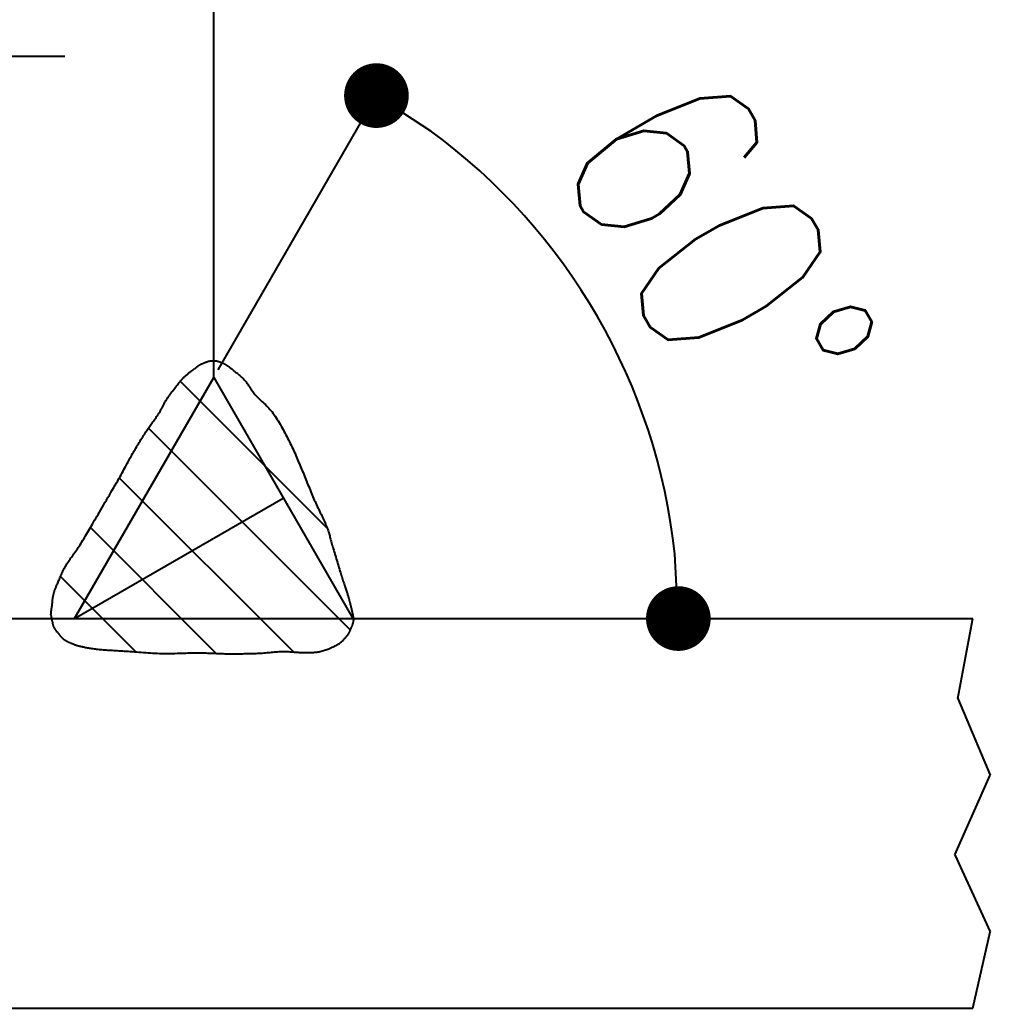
# Model space of a CAD drawing. Header units: millimetres. Extents: x -11384 to 29624, y 0 to 17788.
# Drawn here: x -4962.3 to -4842.3, y 5715.7 to 5837.9 of the extents above; entities that cross this region are included whole.
import ezdxf

# ---------------------------------------------------------------- set-up
doc = ezdxf.new("R2010")
doc.units = ezdxf.units.MM
doc.header["$LTSCALE"] = 5
doc.layers.get('0').update_dxf_attribs({"color": 255})
doc.layers.add('寸法', color=4, linetype='Continuous')
doc.layers.add('金物', color=142, linetype='Continuous')
doc.styles.add('04setumei', font='simplex.shx', dxfattribs={"width": 0.7, "height": 2.5, "bigfont": 'extfont2.shx'})

# ---------------------------------------------------------------- blocks, each defined once
blk = doc.blocks.new('_Dot')
at = {"color": 0, "linetype": 'ByBlock', "lineweight": -2}
blk.add_line((-0.5, 0), (-1, 0), dxfattribs=at)
at = {"color": 0, "linetype": 'ByBlock', "const_width": 0.5}
blk.add_lwpolyline([(-0.25, 0, 1), (0.25, 0, 1)], format="xyb", close=True, dxfattribs=at)

msp = doc.modelspace()

# ---------------------------------------------------------------- linework, layer by layer
at = {"layer": '寸法'}
for p, q in [((-4964.758, 5833.45), (-4956.758, 5833.45)), ((-4937.782, 5794.682), (-4918.215, 5828.573)), ((-4940.788, 5794.742), (-4940.741, 5794.776)), ((-4940.741, 5794.776), (-4940.695, 5794.809)), ((-4940.695, 5794.809), (-4940.649, 5794.842)), ((-4940.649, 5794.842), (-4940.604, 5794.875)), ((-4940.604, 5794.875), (-4940.561, 5794.907)), ((-4940.561, 5794.907), (-4940.521, 5794.938)), ((-4940.521, 5794.938), (-4940.483, 5794.968)), ((-4940.483, 5794.968), (-4940.446, 5794.998)), ((-4940.446, 5794.998), (-4940.41, 5795.027)), ((-4940.41, 5795.027), (-4940.375, 5795.055)), ((-4940.375, 5795.055), (-4940.342, 5795.082)), ((-4940.342, 5795.082), (-4940.308, 5795.109)), ((-4940.308, 5795.109), (-4940.275, 5795.136)), ((-4940.275, 5795.136), (-4940.241, 5795.162)), ((-4940.241, 5795.162), (-4940.206, 5795.188)), ((-4940.206, 5795.188), (-4940.17, 5795.213)), ((-4940.17, 5795.213), (-4940.132, 5795.239)), ((-4940.132, 5795.239), (-4940.093, 5795.264)), ((-4940.093, 5795.264), (-4940.051, 5795.289)), ((-4940.051, 5795.289), (-4940.008, 5795.314)), ((-4940.008, 5795.314), (-4939.961, 5795.339)), ((-4939.961, 5795.339), (-4939.911, 5795.365)), ((-4939.911, 5795.365), (-4939.857, 5795.391)), ((-4939.857, 5795.391), (-4939.801, 5795.417)), ((-4939.801, 5795.417), (-4939.742, 5795.444)), ((-4939.742, 5795.444), (-4939.681, 5795.47)), ((-4939.681, 5795.47), (-4939.619, 5795.497)), ((-4939.619, 5795.497), (-4939.555, 5795.523)), ((-4939.555, 5795.523), (-4939.491, 5795.549)), ((-4939.491, 5795.549), (-4939.427, 5795.574)), ((-4939.427, 5795.574), (-4939.363, 5795.598)), ((-4939.363, 5795.598), (-4939.3, 5795.621)), ((-4939.3, 5795.621), (-4939.238, 5795.644)), ((-4939.238, 5795.644), (-4939.177, 5795.665)), ((-4939.177, 5795.665), (-4939.118, 5795.684)), ((-4939.118, 5795.684), (-4939.063, 5795.702)), ((-4939.063, 5795.702), (-4939.01, 5795.718)), ((-4939.01, 5795.718), (-4938.96, 5795.732)), ((-4938.96, 5795.732), (-4938.914, 5795.744)), ((-4938.914, 5795.744), (-4938.869, 5795.755)), ((-4938.869, 5795.755), (-4938.826, 5795.763)), ((-4938.826, 5795.763), (-4938.785, 5795.77)), ((-4938.785, 5795.77), (-4938.746, 5795.776)), ((-4938.746, 5795.776), (-4938.707, 5795.781)), ((-4938.707, 5795.781), (-4938.671, 5795.784)), ((-4938.671, 5795.784), (-4938.635, 5795.786)), ((-4938.635, 5795.786), (-4938.6, 5795.787)), ((-4938.6, 5795.787), (-4938.566, 5795.788)), ((-4938.566, 5795.788), (-4938.533, 5795.788)), ((-4938.533, 5795.788), (-4938.5, 5795.788)), ((-4938.5, 5795.788), (-4938.468, 5795.788)), ((-4938.468, 5795.788), (-4938.436, 5795.787)), ((-4938.436, 5795.787), (-4938.404, 5795.787)), ((-4938.404, 5795.787), (-4938.372, 5795.787)), ((-4938.372, 5795.787), (-4938.34, 5795.787)), ((-4938.34, 5795.787), (-4938.309, 5795.787)), ((-4938.309, 5795.787), (-4938.278, 5795.787)), ((-4938.278, 5795.787), (-4938.248, 5795.787)), ((-4938.248, 5795.787), (-4938.219, 5795.786)), ((-4938.219, 5795.786), (-4938.191, 5795.785)), ((-4938.191, 5795.785), (-4938.163, 5795.784)), ((-4938.163, 5795.784), (-4938.136, 5795.782)), ((-4938.136, 5795.782), (-4938.109, 5795.78)), ((-4938.109, 5795.78), (-4938.083, 5795.778)), ((-4938.083, 5795.778), (-4938.056, 5795.775)), ((-4938.056, 5795.775), (-4938.029, 5795.772)), ((-4938.029, 5795.772), (-4938.003, 5795.768)), ((-4938.003, 5795.768), (-4937.976, 5795.764)), ((-4937.976, 5795.764), (-4937.949, 5795.76)), ((-4937.949, 5795.76), (-4937.921, 5795.754)), ((-4937.921, 5795.754), (-4937.893, 5795.748)), ((-4937.893, 5795.748), (-4937.864, 5795.742)), ((-4937.864, 5795.742), (-4937.834, 5795.735)), ((-4937.834, 5795.735), (-4937.805, 5795.727)), ((-4937.805, 5795.727), (-4937.775, 5795.719)), ((-4937.775, 5795.719), (-4937.745, 5795.71)), ((-4937.745, 5795.71), (-4937.715, 5795.701)), ((-4937.715, 5795.701), (-4937.685, 5795.691)), ((-4937.685, 5795.691), (-4937.654, 5795.681)), ((-4937.654, 5795.681), (-4937.624, 5795.67)), ((-4937.624, 5795.67), (-4937.593, 5795.659)), ((-4937.593, 5795.659), (-4937.562, 5795.648)), ((-4937.562, 5795.648), (-4937.531, 5795.636)), ((-4937.531, 5795.636), (-4937.501, 5795.623)), ((-4937.501, 5795.623), (-4937.469, 5795.611)), ((-4937.469, 5795.611), (-4937.438, 5795.598)), ((-4937.438, 5795.598), (-4937.407, 5795.585)), ((-4937.407, 5795.585), (-4937.376, 5795.572)), ((-4937.376, 5795.572), (-4937.344, 5795.558)), ((-4937.344, 5795.558), (-4937.313, 5795.545)), ((-4937.313, 5795.545), (-4937.282, 5795.532)), ((-4937.282, 5795.532), (-4937.252, 5795.52)), ((-4937.252, 5795.52), (-4937.221, 5795.507)), ((-4937.221, 5795.507), (-4937.192, 5795.494)), ((-4937.192, 5795.494), (-4937.162, 5795.482)), ((-4937.162, 5795.482), (-4937.132, 5795.468)), ((-4937.132, 5795.468), (-4937.102, 5795.455)), ((-4937.102, 5795.455), (-4937.071, 5795.44)), ((-4937.071, 5795.44), (-4937.04, 5795.425)), ((-4937.04, 5795.425), (-4937.008, 5795.409)), ((-4937.008, 5795.409), (-4936.975, 5795.392)), ((-4936.975, 5795.392), (-4936.941, 5795.373)), ((-4936.941, 5795.373), (-4936.906, 5795.353)), ((-4936.906, 5795.353), (-4936.87, 5795.332)), ((-4936.87, 5795.332), (-4936.832, 5795.308)), ((-4936.832, 5795.308), (-4936.793, 5795.283)), ((-4936.793, 5795.283), (-4936.754, 5795.257)), ((-4936.754, 5795.257), (-4936.714, 5795.231)), ((-4936.714, 5795.231), (-4936.675, 5795.204)), ((-4936.675, 5795.204), (-4936.635, 5795.177)), ((-4936.635, 5795.177), (-4936.596, 5795.149)), ((-4936.596, 5795.149), (-4936.555, 5795.12)), ((-4936.555, 5795.12), (-4936.514, 5795.09)), ((-4936.514, 5795.09), (-4936.471, 5795.058)), ((-4936.471, 5795.058), (-4936.427, 5795.025)), ((-4936.427, 5795.025), (-4936.381, 5794.99)), ((-4936.381, 5794.99), (-4936.332, 5794.952)), ((-4936.332, 5794.952), (-4936.282, 5794.912)), ((-4936.282, 5794.912), (-4936.229, 5794.87)), ((-4936.229, 5794.87), (-4936.174, 5794.825)), ((-4936.174, 5794.825), (-4936.115, 5794.777)), ((-4936.115, 5794.777), (-4936.053, 5794.725)), ((-4955.549, 5763.908), (-4938.34, 5793.715)), ((-4942.241, 5793.52), (-4942.175, 5793.591)), ((-4942.175, 5793.591), (-4942.112, 5793.657)), ((-4942.112, 5793.657), (-4942.051, 5793.718)), ((-4942.051, 5793.718), (-4941.992, 5793.774)), ((-4941.992, 5793.774), (-4941.936, 5793.827)), ((-4941.936, 5793.827), (-4941.881, 5793.876)), ((-4941.881, 5793.876), (-4941.828, 5793.923)), ((-4941.828, 5793.923), (-4941.776, 5793.968)), ((-4941.776, 5793.968), (-4941.724, 5794.011)), ((-4941.724, 5794.011), (-4941.672, 5794.054)), ((-4941.672, 5794.054), (-4941.621, 5794.097)), ((-4941.621, 5794.097), (-4941.569, 5794.141)), ((-4941.569, 5794.141), (-4941.516, 5794.185)), ((-4941.516, 5794.185), (-4941.462, 5794.232)), ((-4941.462, 5794.232), (-4941.408, 5794.278)), ((-4941.408, 5794.278), (-4941.353, 5794.323)), ((-4941.353, 5794.323), (-4941.299, 5794.366)), ((-4941.299, 5794.366), (-4941.246, 5794.409)), ((-4941.246, 5794.409), (-4941.193, 5794.45)), ((-4941.193, 5794.45), (-4941.14, 5794.489)), ((-4941.14, 5794.489), (-4941.088, 5794.528)), ((-4941.088, 5794.528), (-4941.036, 5794.566)), ((-4941.036, 5794.566), (-4940.985, 5794.603)), ((-4940.985, 5794.603), (-4940.935, 5794.638)), ((-4940.935, 5794.638), (-4940.885, 5794.674)), ((-4940.885, 5794.674), (-4940.836, 5794.708)), ((-4940.836, 5794.708), (-4940.788, 5794.742)), ((-4938.34, 5793.715), (-4921.131, 5763.908)), ((-4936.053, 5794.725), (-4935.987, 5794.67)), ((-4935.987, 5794.67), (-4935.916, 5794.612)), ((-4935.916, 5794.612), (-4935.841, 5794.551)), ((-4935.841, 5794.551), (-4935.761, 5794.486)), ((-4935.761, 5794.486), (-4935.678, 5794.418)), ((-4935.678, 5794.418), (-4935.591, 5794.348)), ((-4935.591, 5794.348), (-4935.5, 5794.275)), ((-4935.5, 5794.275), (-4935.409, 5794.2)), ((-4935.409, 5794.2), (-4935.315, 5794.123)), ((-4935.315, 5794.123), (-4935.221, 5794.043)), ((-4935.221, 5794.043), (-4935.125, 5793.962)), ((-4935.125, 5793.962), (-4935.03, 5793.879)), ((-4935.03, 5793.879), (-4934.936, 5793.795)), ((-4934.936, 5793.795), (-4934.843, 5793.709)), ((-4934.843, 5793.709), (-4934.751, 5793.622)), ((-4934.751, 5793.622), (-4934.662, 5793.534)), ((-4934.662, 5793.534), (-4934.576, 5793.445)), ((-4943.273, 5792.235), (-4943.161, 5792.383)), ((-4943.161, 5792.383), (-4943.05, 5792.528)), ((-4943.05, 5792.528), (-4942.941, 5792.669)), ((-4942.941, 5792.669), (-4942.835, 5792.804)), ((-4942.835, 5792.804), (-4942.734, 5792.933)), ((-4942.734, 5792.933), (-4942.637, 5793.054)), ((-4942.637, 5793.054), (-4942.546, 5793.165)), ((-4942.546, 5793.165), (-4942.462, 5793.266)), ((-4942.483, 5793.242), (-4924.286, 5775.045)), ((-4942.462, 5793.266), (-4942.385, 5793.358)), ((-4942.385, 5793.358), (-4942.311, 5793.443)), ((-4942.311, 5793.443), (-4942.241, 5793.52)), ((-4934.576, 5793.445), (-4934.493, 5793.356)), ((-4934.493, 5793.356), (-4934.415, 5793.266)), ((-4934.415, 5793.266), (-4934.341, 5793.175)), ((-4934.341, 5793.175), (-4934.27, 5793.083)), ((-4934.27, 5793.083), (-4934.203, 5792.99)), ((-4934.203, 5792.99), (-4934.137, 5792.896)), ((-4934.137, 5792.896), (-4934.073, 5792.8)), ((-4934.073, 5792.8), (-4934.009, 5792.703)), ((-4934.009, 5792.703), (-4933.945, 5792.605)), ((-4933.945, 5792.605), (-4933.88, 5792.504)), ((-4933.88, 5792.504), (-4933.814, 5792.402)), ((-4933.814, 5792.402), (-4933.746, 5792.297)), ((-4944.178, 5790.979), (-4944.098, 5791.097)), ((-4944.098, 5791.097), (-4944.011, 5791.224)), ((-4944.011, 5791.224), (-4943.918, 5791.357)), ((-4943.918, 5791.357), (-4943.818, 5791.496)), ((-4943.818, 5791.496), (-4943.715, 5791.64)), ((-4943.715, 5791.64), (-4943.607, 5791.787)), ((-4943.607, 5791.787), (-4943.497, 5791.936)), ((-4943.497, 5791.936), (-4943.385, 5792.086)), ((-4943.385, 5792.086), (-4943.273, 5792.235)), ((-4933.746, 5792.297), (-4933.673, 5792.191)), ((-4933.673, 5792.191), (-4933.598, 5792.082)), ((-4933.598, 5792.082), (-4933.517, 5791.971)), ((-4933.517, 5791.971), (-4933.43, 5791.858)), ((-4933.43, 5791.858), (-4933.338, 5791.742)), ((-4933.338, 5791.742), (-4933.239, 5791.624)), ((-4933.239, 5791.624), (-4933.132, 5791.504)), ((-4933.132, 5791.504), (-4933.018, 5791.383)), ((-4933.018, 5791.383), (-4932.899, 5791.262)), ((-4932.899, 5791.262), (-4932.773, 5791.139)), ((-4932.773, 5791.139), (-4932.644, 5791.015)), ((-4944.816, 5789.789), (-4944.77, 5789.877)), ((-4944.77, 5789.877), (-4944.728, 5789.963)), ((-4944.728, 5789.963), (-4944.688, 5790.048)), ((-4944.688, 5790.048), (-4944.647, 5790.131)), ((-4944.647, 5790.131), (-4944.607, 5790.216)), ((-4944.607, 5790.216), (-4944.566, 5790.301)), ((-4944.566, 5790.301), (-4944.523, 5790.388)), ((-4944.523, 5790.388), (-4944.477, 5790.477)), ((-4944.477, 5790.477), (-4944.428, 5790.569)), ((-4944.428, 5790.569), (-4944.374, 5790.664)), ((-4944.374, 5790.664), (-4944.315, 5790.764)), ((-4944.315, 5790.764), (-4944.25, 5790.869)), ((-4944.25, 5790.869), (-4944.178, 5790.979)), ((-4932.644, 5791.015), (-4932.51, 5790.889)), ((-4932.51, 5790.889), (-4932.373, 5790.76)), ((-4932.373, 5790.76), (-4932.233, 5790.63)), ((-4932.233, 5790.63), (-4932.092, 5790.496)), ((-4932.092, 5790.496), (-4931.95, 5790.359)), ((-4931.95, 5790.359), (-4931.807, 5790.218)), ((-4931.807, 5790.218), (-4931.666, 5790.074)), ((-4931.666, 5790.074), (-4931.525, 5789.925)), ((-4931.525, 5789.925), (-4931.387, 5789.772)), ((-4945.633, 5788.55), (-4945.552, 5788.661)), ((-4945.552, 5788.661), (-4945.472, 5788.771)), ((-4945.472, 5788.771), (-4945.394, 5788.879)), ((-4945.394, 5788.879), (-4945.319, 5788.986)), ((-4945.319, 5788.986), (-4945.245, 5789.092)), ((-4945.245, 5789.092), (-4945.172, 5789.198)), ((-4945.172, 5789.198), (-4945.103, 5789.302)), ((-4945.103, 5789.302), (-4945.036, 5789.407)), ((-4945.036, 5789.407), (-4944.973, 5789.509)), ((-4944.973, 5789.509), (-4944.916, 5789.606)), ((-4944.916, 5789.606), (-4944.863, 5789.699)), ((-4944.863, 5789.699), (-4944.816, 5789.789)), ((-4931.387, 5789.772), (-4931.251, 5789.613)), ((-4931.251, 5789.613), (-4931.119, 5789.45)), ((-4931.119, 5789.45), (-4930.991, 5789.281)), ((-4930.991, 5789.281), (-4930.866, 5789.105)), ((-4930.866, 5789.105), (-4930.741, 5788.923)), ((-4930.741, 5788.923), (-4930.616, 5788.734)), ((-4930.616, 5788.734), (-4930.492, 5788.539)), ((-4946.518, 5787.287), (-4946.424, 5787.429)), ((-4946.424, 5787.429), (-4946.332, 5787.567)), ((-4946.417, 5787.441), (-4921.437, 5762.461)), ((-4946.332, 5787.567), (-4946.241, 5787.702)), ((-4946.241, 5787.702), (-4946.151, 5787.832)), ((-4946.151, 5787.832), (-4946.061, 5787.959)), ((-4946.061, 5787.959), (-4945.973, 5788.082)), ((-4945.973, 5788.082), (-4945.886, 5788.203)), ((-4945.886, 5788.203), (-4945.8, 5788.321)), ((-4945.8, 5788.321), (-4945.716, 5788.437)), ((-4945.716, 5788.437), (-4945.633, 5788.55)), ((-4930.492, 5788.539), (-4930.368, 5788.339)), ((-4930.368, 5788.339), (-4930.246, 5788.135)), ((-4930.246, 5788.135), (-4930.124, 5787.927)), ((-4930.124, 5787.927), (-4930.003, 5787.716)), ((-4930.003, 5787.716), (-4929.882, 5787.503)), ((-4929.882, 5787.503), (-4929.764, 5787.287)), ((-4947.329, 5786.029), (-4947.224, 5786.196)), ((-4947.224, 5786.196), (-4947.119, 5786.361)), ((-4947.119, 5786.361), (-4947.015, 5786.523)), ((-4947.015, 5786.523), (-4946.912, 5786.682)), ((-4946.912, 5786.682), (-4946.811, 5786.838)), ((-4946.811, 5786.838), (-4946.711, 5786.992)), ((-4946.711, 5786.992), (-4946.613, 5787.141)), ((-4946.613, 5787.141), (-4946.518, 5787.287)), ((-4929.764, 5787.287), (-4929.646, 5787.07)), ((-4929.646, 5787.07), (-4929.53, 5786.853)), ((-4929.53, 5786.853), (-4929.416, 5786.636)), ((-4929.416, 5786.636), (-4929.303, 5786.419)), ((-4929.303, 5786.419), (-4929.192, 5786.204)), ((-4929.192, 5786.204), (-4929.083, 5785.991)), ((-4948.07, 5784.822), (-4947.965, 5784.997)), ((-4947.965, 5784.997), (-4947.86, 5785.172)), ((-4947.86, 5785.172), (-4947.754, 5785.346)), ((-4947.754, 5785.346), (-4947.648, 5785.519)), ((-4947.648, 5785.519), (-4947.541, 5785.69)), ((-4947.541, 5785.69), (-4947.435, 5785.861)), ((-4947.435, 5785.861), (-4947.329, 5786.029)), ((-4929.083, 5785.991), (-4928.976, 5785.78)), ((-4928.976, 5785.78), (-4928.871, 5785.571)), ((-4928.871, 5785.571), (-4928.768, 5785.361)), ((-4928.768, 5785.361), (-4928.668, 5785.15)), ((-4928.668, 5785.15), (-4928.57, 5784.939)), ((-4948.746, 5783.624), (-4948.654, 5783.794)), ((-4948.654, 5783.794), (-4948.561, 5783.963)), ((-4948.561, 5783.963), (-4948.468, 5784.132)), ((-4948.468, 5784.132), (-4948.372, 5784.301)), ((-4948.372, 5784.301), (-4948.275, 5784.473)), ((-4948.275, 5784.473), (-4948.173, 5784.646)), ((-4948.173, 5784.646), (-4948.07, 5784.822)), ((-4928.57, 5784.939), (-4928.473, 5784.727)), ((-4928.473, 5784.727), (-4928.378, 5784.515)), ((-4928.378, 5784.515), (-4928.285, 5784.303)), ((-4928.285, 5784.303), (-4928.193, 5784.09)), ((-4928.193, 5784.09), (-4928.102, 5783.877)), ((-4928.102, 5783.877), (-4928.011, 5783.664)), ((-4949.434, 5782.343), (-4949.327, 5782.542)), ((-4949.327, 5782.542), (-4949.223, 5782.734)), ((-4949.223, 5782.734), (-4949.123, 5782.92)), ((-4949.123, 5782.92), (-4949.026, 5783.101)), ((-4949.026, 5783.101), (-4948.931, 5783.279)), ((-4948.931, 5783.279), (-4948.838, 5783.452)), ((-4948.838, 5783.452), (-4948.746, 5783.624)), ((-4928.011, 5783.664), (-4927.921, 5783.451)), ((-4927.921, 5783.451), (-4927.832, 5783.237)), ((-4927.832, 5783.237), (-4927.743, 5783.024)), ((-4927.743, 5783.024), (-4927.653, 5782.811)), ((-4927.653, 5782.811), (-4927.564, 5782.598)), ((-4927.564, 5782.598), (-4927.475, 5782.386)), ((-4950.063, 5781.219), (-4949.922, 5781.466)), ((-4949.922, 5781.466), (-4949.791, 5781.699)), ((-4949.791, 5781.699), (-4949.666, 5781.923)), ((-4949.666, 5781.923), (-4949.547, 5782.137)), ((-4949.547, 5782.137), (-4949.434, 5782.343)), ((-4927.475, 5782.386), (-4927.384, 5782.173)), ((-4927.384, 5782.173), (-4927.294, 5781.96)), ((-4927.294, 5781.96), (-4927.205, 5781.746)), ((-4927.205, 5781.746), (-4927.116, 5781.531)), ((-4927.116, 5781.531), (-4927.028, 5781.316)), ((-4927.028, 5781.316), (-4926.94, 5781.099)), ((-4950.883, 5779.798), (-4950.707, 5780.1)), ((-4950.707, 5780.1), (-4950.536, 5780.396)), ((-4950.536, 5780.396), (-4950.371, 5780.682)), ((-4950.371, 5780.682), (-4950.213, 5780.958)), ((-4950.213, 5780.958), (-4950.063, 5781.219)), ((-4950.015, 5781.305), (-4928.488, 5759.777)), ((-4926.94, 5781.099), (-4926.853, 5780.883)), ((-4926.853, 5780.883), (-4926.765, 5780.667)), ((-4926.765, 5780.667), (-4926.678, 5780.451)), ((-4926.678, 5780.451), (-4926.592, 5780.236)), ((-4926.592, 5780.236), (-4926.506, 5780.021)), ((-4951.608, 5778.552), (-4951.425, 5778.864)), ((-4951.425, 5778.864), (-4951.243, 5779.178)), ((-4951.243, 5779.178), (-4951.062, 5779.49)), ((-4951.062, 5779.49), (-4950.883, 5779.798)), ((-4926.506, 5780.021), (-4926.419, 5779.808)), ((-4926.419, 5779.808), (-4926.333, 5779.596)), ((-4926.333, 5779.596), (-4926.246, 5779.386)), ((-4926.246, 5779.386), (-4926.16, 5779.177)), ((-4926.16, 5779.177), (-4926.073, 5778.971)), ((-4926.073, 5778.971), (-4925.986, 5778.767)), ((-4955.549, 5763.908), (-4929.735, 5778.812)), ((-4952.143, 5777.635), (-4951.967, 5777.935)), ((-4951.967, 5777.935), (-4951.788, 5778.241)), ((-4951.788, 5778.241), (-4951.608, 5778.552)), ((-4925.986, 5778.767), (-4925.899, 5778.566)), ((-4925.899, 5778.566), (-4925.811, 5778.367)), ((-4925.811, 5778.367), (-4925.72, 5778.168)), ((-4925.72, 5778.168), (-4925.628, 5777.97)), ((-4925.628, 5777.97), (-4925.534, 5777.773)), ((-4925.534, 5777.773), (-4925.44, 5777.576)), ((-4952.928, 5776.292), (-4952.785, 5776.536)), ((-4952.785, 5776.536), (-4952.635, 5776.792)), ((-4952.635, 5776.792), (-4952.478, 5777.062)), ((-4952.478, 5777.062), (-4952.313, 5777.343)), ((-4952.313, 5777.343), (-4952.143, 5777.635)), ((-4925.44, 5777.576), (-4925.345, 5777.382)), ((-4925.345, 5777.382), (-4925.25, 5777.188)), ((-4925.25, 5777.188), (-4925.157, 5776.997)), ((-4925.157, 5776.997), (-4925.064, 5776.807)), ((-4925.064, 5776.807), (-4924.973, 5776.62)), ((-4924.973, 5776.62), (-4924.883, 5776.435)), ((-4924.883, 5776.435), (-4924.796, 5776.252)), ((-4953.583, 5775.162), (-4953.459, 5775.377)), ((-4953.459, 5775.377), (-4953.331, 5775.597)), ((-4953.331, 5775.597), (-4953.2, 5775.823)), ((-4953.2, 5775.823), (-4953.066, 5776.054)), ((-4953.066, 5776.054), (-4952.928, 5776.292)), ((-4924.796, 5776.252), (-4924.712, 5776.072)), ((-4924.712, 5776.072), (-4924.632, 5775.895)), ((-4924.632, 5775.895), (-4924.555, 5775.722)), ((-4924.555, 5775.722), (-4924.482, 5775.551)), ((-4924.482, 5775.551), (-4924.414, 5775.384)), ((-4924.414, 5775.384), (-4924.351, 5775.223)), ((-4924.351, 5775.223), (-4924.295, 5775.069)), ((-4954.286, 5773.962), (-4954.173, 5774.154)), ((-4954.173, 5774.154), (-4954.058, 5774.348)), ((-4954.058, 5774.348), (-4953.942, 5774.545)), ((-4953.942, 5774.545), (-4953.824, 5774.747)), ((-4953.824, 5774.747), (-4953.705, 5774.952)), ((-4953.705, 5774.952), (-4953.583, 5775.162)), ((-4953.592, 5775.147), (-4938.049, 5759.604)), ((-4924.295, 5775.069), (-4924.243, 5774.922)), ((-4924.243, 5774.922), (-4924.195, 5774.781)), ((-4924.195, 5774.781), (-4924.151, 5774.644)), ((-4924.151, 5774.644), (-4924.11, 5774.51)), ((-4924.11, 5774.51), (-4924.071, 5774.379)), ((-4924.071, 5774.379), (-4924.034, 5774.249)), ((-4924.034, 5774.249), (-4923.998, 5774.119)), ((-4923.998, 5774.119), (-4923.963, 5773.987)), ((-4923.963, 5773.987), (-4923.927, 5773.853)), ((-4955.083, 5772.684), (-4954.967, 5772.859)), ((-4954.967, 5772.859), (-4954.852, 5773.038)), ((-4954.852, 5773.038), (-4954.738, 5773.22)), ((-4954.738, 5773.22), (-4954.625, 5773.403)), ((-4954.625, 5773.403), (-4954.512, 5773.587)), ((-4954.512, 5773.587), (-4954.399, 5773.773)), ((-4954.399, 5773.773), (-4954.286, 5773.962)), ((-4923.927, 5773.853), (-4923.89, 5773.717)), ((-4923.89, 5773.717), (-4923.852, 5773.575)), ((-4923.852, 5773.575), (-4923.812, 5773.428)), ((-4923.812, 5773.428), (-4923.769, 5773.275)), ((-4923.769, 5773.275), (-4923.722, 5773.114)), ((-4923.722, 5773.114), (-4923.672, 5772.944)), ((-4923.672, 5772.944), (-4923.617, 5772.764)), ((-4923.617, 5772.764), (-4923.56, 5772.574)), ((-4955.993, 5771.403), (-4955.884, 5771.555)), ((-4955.884, 5771.555), (-4955.773, 5771.708)), ((-4955.773, 5771.708), (-4955.66, 5771.863)), ((-4955.66, 5771.863), (-4955.546, 5772.021)), ((-4955.546, 5772.021), (-4955.431, 5772.182)), ((-4955.431, 5772.182), (-4955.315, 5772.346)), ((-4955.315, 5772.346), (-4955.199, 5772.513)), ((-4955.199, 5772.513), (-4955.083, 5772.684)), ((-4923.56, 5772.574), (-4923.499, 5772.375)), ((-4923.499, 5772.375), (-4923.438, 5772.169)), ((-4923.438, 5772.169), (-4923.374, 5771.958)), ((-4923.374, 5771.958), (-4923.309, 5771.742)), ((-4923.309, 5771.742), (-4923.243, 5771.522)), ((-4956.759, 5770.227), (-4956.677, 5770.373)), ((-4956.677, 5770.373), (-4956.59, 5770.519)), ((-4956.59, 5770.519), (-4956.499, 5770.665)), ((-4956.499, 5770.665), (-4956.405, 5770.811)), ((-4956.405, 5770.811), (-4956.307, 5770.958)), ((-4956.307, 5770.958), (-4956.205, 5771.105)), ((-4956.205, 5771.105), (-4956.101, 5771.254)), ((-4956.101, 5771.254), (-4955.993, 5771.403)), ((-4923.243, 5771.522), (-4923.176, 5771.301)), ((-4923.176, 5771.301), (-4923.11, 5771.079)), ((-4923.11, 5771.079), (-4923.043, 5770.858)), ((-4923.043, 5770.858), (-4922.976, 5770.638)), ((-4922.976, 5770.638), (-4922.911, 5770.423)), ((-4922.911, 5770.423), (-4922.847, 5770.212)), ((-4957.313, 5769.063), (-4957.253, 5769.204)), ((-4957.292, 5769.112), (-4947.966, 5759.786)), ((-4957.253, 5769.204), (-4957.19, 5769.347)), ((-4957.19, 5769.347), (-4957.126, 5769.491)), ((-4957.126, 5769.491), (-4957.058, 5769.637)), ((-4957.058, 5769.637), (-4956.988, 5769.784)), ((-4956.988, 5769.784), (-4956.915, 5769.932)), ((-4956.915, 5769.932), (-4956.839, 5770.079)), ((-4956.839, 5770.079), (-4956.759, 5770.227)), ((-4922.847, 5770.212), (-4922.784, 5770.007)), ((-4922.784, 5770.007), (-4922.724, 5769.81)), ((-4922.724, 5769.81), (-4922.666, 5769.621)), ((-4922.666, 5769.621), (-4922.611, 5769.443)), ((-4922.611, 5769.443), (-4922.557, 5769.272)), ((-4922.557, 5769.272), (-4922.504, 5769.105)), ((-4922.504, 5769.105), (-4922.452, 5768.942)), ((-4957.836, 5767.783), (-4957.799, 5767.872)), ((-4957.799, 5767.872), (-4957.76, 5767.967)), ((-4957.76, 5767.967), (-4957.717, 5768.069)), ((-4957.717, 5768.069), (-4957.673, 5768.177)), ((-4957.673, 5768.177), (-4957.627, 5768.29)), ((-4957.627, 5768.29), (-4957.579, 5768.409)), ((-4957.579, 5768.409), (-4957.53, 5768.532)), ((-4957.53, 5768.532), (-4957.479, 5768.659)), ((-4957.479, 5768.659), (-4957.426, 5768.791)), ((-4957.426, 5768.791), (-4957.37, 5768.925)), ((-4957.37, 5768.925), (-4957.313, 5769.063)), ((-4922.452, 5768.942), (-4922.4, 5768.782)), ((-4922.4, 5768.782), (-4922.35, 5768.627)), ((-4922.35, 5768.627), (-4922.3, 5768.475)), ((-4922.3, 5768.475), (-4922.251, 5768.327)), ((-4922.251, 5768.327), (-4922.204, 5768.183)), ((-4922.204, 5768.183), (-4922.158, 5768.043)), ((-4922.158, 5768.043), (-4922.112, 5767.907)), ((-4922.112, 5767.907), (-4922.069, 5767.775)), ((-4958.208, 5766.592), (-4958.195, 5766.662)), ((-4958.195, 5766.662), (-4958.18, 5766.734)), ((-4958.18, 5766.734), (-4958.163, 5766.805)), ((-4958.163, 5766.805), (-4958.146, 5766.876)), ((-4958.146, 5766.876), (-4958.128, 5766.944)), ((-4958.128, 5766.944), (-4958.11, 5767.01)), ((-4958.11, 5767.01), (-4958.092, 5767.075)), ((-4958.092, 5767.075), (-4958.072, 5767.14)), ((-4958.072, 5767.14), (-4958.052, 5767.204)), ((-4958.052, 5767.204), (-4958.031, 5767.268)), ((-4958.031, 5767.268), (-4958.008, 5767.334)), ((-4958.008, 5767.334), (-4957.984, 5767.401)), ((-4957.984, 5767.401), (-4957.958, 5767.471)), ((-4957.958, 5767.471), (-4957.931, 5767.543)), ((-4957.931, 5767.543), (-4957.901, 5767.619)), ((-4957.901, 5767.619), (-4957.869, 5767.698)), ((-4957.869, 5767.698), (-4957.836, 5767.783)), ((-4922.069, 5767.775), (-4922.026, 5767.647)), ((-4922.026, 5767.647), (-4921.986, 5767.522)), ((-4921.986, 5767.522), (-4921.946, 5767.401)), ((-4921.946, 5767.401), (-4921.908, 5767.284)), ((-4921.908, 5767.284), (-4921.873, 5767.171)), ((-4921.873, 5767.171), (-4921.838, 5767.062)), ((-4921.838, 5767.062), (-4921.807, 5766.958)), ((-4921.807, 5766.958), (-4921.777, 5766.86)), ((-4921.777, 5766.86), (-4921.749, 5766.768)), ((-4921.749, 5766.768), (-4921.724, 5766.682)), ((-4921.724, 5766.682), (-4921.701, 5766.6)), ((-4958.342, 5765.392), (-4958.331, 5765.468)), ((-4958.331, 5765.468), (-4958.321, 5765.543)), ((-4958.321, 5765.543), (-4958.312, 5765.616)), ((-4958.312, 5765.616), (-4958.304, 5765.688)), ((-4958.304, 5765.688), (-4958.297, 5765.759)), ((-4958.297, 5765.759), (-4958.29, 5765.829)), ((-4958.29, 5765.829), (-4958.284, 5765.899)), ((-4958.284, 5765.899), (-4958.278, 5765.969)), ((-4958.278, 5765.969), (-4958.271, 5766.038)), ((-4958.271, 5766.038), (-4958.266, 5766.107)), ((-4958.266, 5766.107), (-4958.259, 5766.176)), ((-4958.259, 5766.176), (-4958.253, 5766.245)), ((-4958.253, 5766.245), (-4958.246, 5766.314)), ((-4958.246, 5766.314), (-4958.238, 5766.383)), ((-4958.238, 5766.383), (-4958.229, 5766.452)), ((-4958.229, 5766.452), (-4958.219, 5766.522)), ((-4958.219, 5766.522), (-4958.208, 5766.592)), ((-4921.701, 5766.6), (-4921.679, 5766.523)), ((-4921.679, 5766.523), (-4921.658, 5766.449)), ((-4921.658, 5766.449), (-4921.639, 5766.379)), ((-4921.639, 5766.379), (-4921.62, 5766.31)), ((-4921.62, 5766.31), (-4921.602, 5766.244)), ((-4921.602, 5766.244), (-4921.585, 5766.179)), ((-4921.585, 5766.179), (-4921.568, 5766.115)), ((-4921.568, 5766.115), (-4921.552, 5766.051)), ((-4921.552, 5766.051), (-4921.535, 5765.987)), ((-4921.535, 5765.987), (-4921.518, 5765.922)), ((-4921.518, 5765.922), (-4921.501, 5765.856)), ((-4921.501, 5765.856), (-4921.483, 5765.787)), ((-4921.483, 5765.787), (-4921.464, 5765.718)), ((-4921.464, 5765.718), (-4921.447, 5765.648)), ((-4921.447, 5765.648), (-4921.429, 5765.579)), ((-4921.429, 5765.579), (-4921.412, 5765.51)), ((-4921.412, 5765.51), (-4921.394, 5765.442)), ((-4921.394, 5765.442), (-4921.377, 5765.374)), ((-4958.461, 5764.352), (-4958.46, 5764.415)), ((-4958.461, 5764.352), (-4958.46, 5764.292)), ((-4958.46, 5764.415), (-4958.457, 5764.481)), ((-4958.46, 5764.292), (-4958.457, 5764.235)), ((-4958.457, 5764.481), (-4958.452, 5764.549)), ((-4958.457, 5764.235), (-4958.453, 5764.18)), ((-4958.452, 5764.549), (-4958.446, 5764.62)), ((-4958.446, 5764.62), (-4958.439, 5764.693)), ((-4958.439, 5764.693), (-4958.43, 5764.768)), ((-4958.43, 5764.768), (-4958.421, 5764.844)), ((-4958.421, 5764.844), (-4958.411, 5764.922)), ((-4958.411, 5764.922), (-4958.4, 5765)), ((-4958.4, 5765), (-4958.388, 5765.078)), ((-4958.388, 5765.078), (-4958.377, 5765.157)), ((-4958.377, 5765.157), (-4958.365, 5765.236)), ((-4958.365, 5765.236), (-4958.353, 5765.314)), ((-4958.353, 5765.314), (-4958.342, 5765.392)), ((-4921.377, 5765.374), (-4921.361, 5765.307)), ((-4921.361, 5765.307), (-4921.345, 5765.24)), ((-4921.345, 5765.24), (-4921.329, 5765.175)), ((-4921.329, 5765.175), (-4921.313, 5765.11)), ((-4921.313, 5765.11), (-4921.298, 5765.046)), ((-4921.298, 5765.046), (-4921.283, 5764.984)), ((-4921.283, 5764.984), (-4921.269, 5764.923)), ((-4921.269, 5764.923), (-4921.255, 5764.862)), ((-4921.255, 5764.862), (-4921.241, 5764.804)), ((-4921.241, 5764.804), (-4921.229, 5764.746)), ((-4921.229, 5764.746), (-4921.216, 5764.691)), ((-4921.216, 5764.691), (-4921.204, 5764.636)), ((-4921.204, 5764.636), (-4921.192, 5764.583)), ((-4921.192, 5764.583), (-4921.181, 5764.532)), ((-4921.181, 5764.532), (-4921.17, 5764.481)), ((-4921.17, 5764.481), (-4921.159, 5764.431)), ((-4921.159, 5764.431), (-4921.149, 5764.383)), ((-4921.149, 5764.383), (-4921.139, 5764.335)), ((-4921.139, 5764.335), (-4921.13, 5764.289)), ((-4921.13, 5764.289), (-4921.121, 5764.244)), ((-4921.121, 5764.244), (-4921.113, 5764.2)), ((-4921.113, 5764.2), (-4921.105, 5764.157)), ((-4958.453, 5764.18), (-4958.448, 5764.128)), ((-4958.448, 5764.128), (-4958.441, 5764.077)), ((-4958.441, 5764.077), (-4958.433, 5764.028)), ((-4958.433, 5764.028), (-4958.424, 5763.98)), ((-4958.424, 5763.98), (-4958.415, 5763.933)), ((-4958.415, 5763.933), (-4958.405, 5763.888)), ((-4958.405, 5763.888), (-4958.394, 5763.843)), ((-4958.394, 5763.843), (-4958.382, 5763.799)), ((-4958.382, 5763.799), (-4958.37, 5763.756)), ((-4958.37, 5763.756), (-4958.359, 5763.712)), ((-4958.359, 5763.712), (-4958.347, 5763.668)), ((-4958.347, 5763.668), (-4958.335, 5763.624)), ((-4958.335, 5763.624), (-4958.323, 5763.58)), ((-4958.323, 5763.58), (-4958.312, 5763.534)), ((-4958.312, 5763.534), (-4958.302, 5763.489)), ((-4958.302, 5763.489), (-4958.292, 5763.444)), ((-4958.292, 5763.444), (-4958.283, 5763.401)), ((-4958.283, 5763.401), (-4958.274, 5763.358)), ((-4958.274, 5763.358), (-4958.266, 5763.315)), ((-4958.266, 5763.315), (-4958.257, 5763.272)), ((-4958.257, 5763.272), (-4958.248, 5763.23)), ((-4958.248, 5763.23), (-4958.238, 5763.188)), ((-4958.238, 5763.188), (-4958.228, 5763.146)), ((-4958.228, 5763.146), (-4958.216, 5763.104)), ((-4958.216, 5763.104), (-4958.204, 5763.061)), ((-4958.204, 5763.061), (-4958.19, 5763.018)), ((-4958.19, 5763.018), (-4958.174, 5762.975)), ((-4958.174, 5762.975), (-4958.156, 5762.93)), ((-4921.229, 5762.97), (-4921.211, 5763.011)), ((-4921.211, 5763.011), (-4921.195, 5763.051)), ((-4921.195, 5763.051), (-4921.179, 5763.091)), ((-4921.179, 5763.091), (-4921.165, 5763.129)), ((-4921.165, 5763.129), (-4921.151, 5763.167)), ((-4921.151, 5763.167), (-4921.137, 5763.204)), ((-4921.137, 5763.204), (-4921.125, 5763.24)), ((-4921.125, 5763.24), (-4921.113, 5763.276)), ((-4921.113, 5763.276), (-4921.103, 5763.311)), ((-4921.105, 5764.157), (-4921.097, 5764.115)), ((-4921.103, 5763.311), (-4921.093, 5763.345)), ((-4921.097, 5764.115), (-4921.09, 5764.074)), ((-4921.093, 5763.345), (-4921.084, 5763.379)), ((-4921.09, 5764.074), (-4921.084, 5764.034)), ((-4921.084, 5764.034), (-4921.078, 5763.995)), ((-4921.084, 5763.379), (-4921.075, 5763.413)), ((-4921.078, 5763.995), (-4921.073, 5763.957)), ((-4921.075, 5763.413), (-4921.068, 5763.446)), ((-4921.073, 5763.957), (-4921.068, 5763.92)), ((-4921.068, 5763.92), (-4921.064, 5763.885)), ((-4921.068, 5763.446), (-4921.062, 5763.478)), ((-4921.064, 5763.885), (-4921.06, 5763.852)), ((-4921.062, 5763.478), (-4921.056, 5763.508)), ((-4921.06, 5763.852), (-4921.056, 5763.821)), ((-4921.056, 5763.821), (-4921.053, 5763.792)), ((-4921.056, 5763.508), (-4921.052, 5763.537)), ((-4921.053, 5763.792), (-4921.05, 5763.765)), ((-4921.052, 5763.537), (-4921.049, 5763.564)), ((-4921.05, 5763.765), (-4921.047, 5763.738)), ((-4921.049, 5763.564), (-4921.046, 5763.589)), ((-4921.047, 5763.738), (-4921.046, 5763.713)), ((-4921.046, 5763.713), (-4921.045, 5763.688)), ((-4921.046, 5763.589), (-4921.045, 5763.615)), ((-4921.045, 5763.688), (-4921.044, 5763.663)), ((-4921.045, 5763.615), (-4921.044, 5763.639)), ((-4921.044, 5763.639), (-4921.044, 5763.663)), ((-4958.156, 5762.93), (-4958.137, 5762.885)), ((-4958.137, 5762.885), (-4958.114, 5762.839)), ((-4958.114, 5762.839), (-4958.089, 5762.791)), ((-4958.089, 5762.791), (-4958.061, 5762.742)), ((-4958.061, 5762.742), (-4958.03, 5762.691)), ((-4958.03, 5762.691), (-4957.997, 5762.639)), ((-4957.997, 5762.639), (-4957.961, 5762.585)), ((-4957.961, 5762.585), (-4957.923, 5762.531)), ((-4957.923, 5762.531), (-4957.883, 5762.475)), ((-4957.883, 5762.475), (-4957.842, 5762.42)), ((-4957.842, 5762.42), (-4957.799, 5762.364)), ((-4957.799, 5762.364), (-4957.756, 5762.308)), ((-4957.756, 5762.308), (-4957.713, 5762.252)), ((-4957.713, 5762.252), (-4957.669, 5762.198)), ((-4957.669, 5762.198), (-4957.625, 5762.144)), ((-4957.625, 5762.144), (-4957.582, 5762.092)), ((-4957.582, 5762.092), (-4957.54, 5762.04)), ((-4957.54, 5762.04), (-4957.498, 5761.991)), ((-4957.498, 5761.991), (-4957.458, 5761.944)), ((-4957.458, 5761.944), (-4957.42, 5761.899)), ((-4957.42, 5761.899), (-4957.384, 5761.856)), ((-4957.384, 5761.856), (-4957.349, 5761.815)), ((-4957.349, 5761.815), (-4957.315, 5761.774)), ((-4957.315, 5761.774), (-4957.281, 5761.735)), ((-4921.873, 5761.744), (-4921.821, 5761.809)), ((-4921.821, 5761.809), (-4921.771, 5761.871)), ((-4921.771, 5761.871), (-4921.723, 5761.932)), ((-4921.723, 5761.932), (-4921.68, 5761.992)), ((-4921.68, 5761.992), (-4921.641, 5762.051)), ((-4921.641, 5762.051), (-4921.605, 5762.11)), ((-4921.605, 5762.11), (-4921.572, 5762.168)), ((-4921.572, 5762.168), (-4921.542, 5762.225)), ((-4921.542, 5762.225), (-4921.515, 5762.281)), ((-4921.515, 5762.281), (-4921.489, 5762.337)), ((-4921.489, 5762.337), (-4921.465, 5762.391)), ((-4921.465, 5762.391), (-4921.443, 5762.445)), ((-4921.443, 5762.445), (-4921.423, 5762.498)), ((-4921.423, 5762.498), (-4921.403, 5762.55)), ((-4921.403, 5762.55), (-4921.383, 5762.601)), ((-4921.383, 5762.601), (-4921.364, 5762.65)), ((-4921.364, 5762.65), (-4921.345, 5762.699)), ((-4921.345, 5762.699), (-4921.326, 5762.747)), ((-4921.326, 5762.747), (-4921.305, 5762.794)), ((-4921.305, 5762.794), (-4921.285, 5762.84)), ((-4921.285, 5762.84), (-4921.265, 5762.884)), ((-4921.265, 5762.884), (-4921.247, 5762.928)), ((-4921.247, 5762.928), (-4921.229, 5762.97)), ((-4957.281, 5761.735), (-4957.249, 5761.698)), ((-4957.249, 5761.698), (-4957.217, 5761.661)), ((-4957.217, 5761.661), (-4957.185, 5761.625)), ((-4957.185, 5761.625), (-4957.153, 5761.591)), ((-4957.153, 5761.591), (-4957.121, 5761.557)), ((-4957.121, 5761.557), (-4957.088, 5761.524)), ((-4957.088, 5761.524), (-4957.054, 5761.491)), ((-4957.054, 5761.491), (-4957.02, 5761.459)), ((-4957.02, 5761.459), (-4956.984, 5761.428)), ((-4956.984, 5761.428), (-4956.947, 5761.396)), ((-4956.947, 5761.396), (-4956.909, 5761.366)), ((-4956.909, 5761.366), (-4956.868, 5761.335)), ((-4956.868, 5761.335), (-4956.826, 5761.304)), ((-4956.826, 5761.304), (-4956.781, 5761.274)), ((-4956.781, 5761.274), (-4956.736, 5761.245)), ((-4956.736, 5761.245), (-4956.689, 5761.216)), ((-4956.689, 5761.216), (-4956.641, 5761.188)), ((-4956.641, 5761.188), (-4956.592, 5761.16)), ((-4956.592, 5761.16), (-4956.542, 5761.133)), ((-4956.542, 5761.133), (-4956.49, 5761.106)), ((-4956.49, 5761.106), (-4956.438, 5761.08)), ((-4956.438, 5761.08), (-4956.385, 5761.055)), ((-4956.385, 5761.055), (-4956.331, 5761.029)), ((-4956.331, 5761.029), (-4956.277, 5761.004)), ((-4956.277, 5761.004), (-4956.221, 5760.979)), ((-4956.221, 5760.979), (-4956.165, 5760.955)), ((-4956.165, 5760.955), (-4956.108, 5760.931)), ((-4956.108, 5760.931), (-4956.05, 5760.907)), ((-4956.05, 5760.907), (-4955.992, 5760.882)), ((-4955.992, 5760.882), (-4955.933, 5760.858)), ((-4955.933, 5760.858), (-4955.875, 5760.835)), ((-4955.875, 5760.835), (-4955.819, 5760.811)), ((-4955.819, 5760.811), (-4955.764, 5760.788)), ((-4955.764, 5760.788), (-4955.708, 5760.766)), ((-4955.708, 5760.766), (-4955.654, 5760.744)), ((-4955.654, 5760.744), (-4955.598, 5760.722)), ((-4955.598, 5760.722), (-4955.542, 5760.7)), ((-4955.542, 5760.7), (-4955.484, 5760.679)), ((-4955.484, 5760.679), (-4955.425, 5760.657)), ((-4955.425, 5760.657), (-4955.363, 5760.636)), ((-4955.363, 5760.636), (-4955.297, 5760.615)), ((-4955.297, 5760.615), (-4955.229, 5760.594)), ((-4955.229, 5760.594), (-4955.157, 5760.572)), ((-4955.157, 5760.572), (-4955.08, 5760.551)), ((-4955.08, 5760.551), (-4954.999, 5760.53)), ((-4954.999, 5760.53), (-4954.911, 5760.508)), ((-4923.429, 5760.473), (-4923.309, 5760.534)), ((-4923.309, 5760.534), (-4923.195, 5760.595)), ((-4923.195, 5760.595), (-4923.085, 5760.655)), ((-4923.085, 5760.655), (-4922.982, 5760.715)), ((-4922.982, 5760.715), (-4922.883, 5760.777)), ((-4922.883, 5760.777), (-4922.789, 5760.84)), ((-4922.789, 5760.84), (-4922.699, 5760.906)), ((-4922.699, 5760.906), (-4922.613, 5760.973)), ((-4922.613, 5760.973), (-4922.53, 5761.042)), ((-4922.53, 5761.042), (-4922.451, 5761.112)), ((-4922.451, 5761.112), (-4922.376, 5761.183)), ((-4922.376, 5761.183), (-4922.303, 5761.255)), ((-4922.303, 5761.255), (-4922.233, 5761.327)), ((-4922.233, 5761.327), (-4922.167, 5761.398)), ((-4922.167, 5761.398), (-4922.103, 5761.469)), ((-4922.103, 5761.469), (-4922.042, 5761.54)), ((-4922.042, 5761.54), (-4921.983, 5761.609)), ((-4921.983, 5761.609), (-4921.927, 5761.677)), ((-4921.927, 5761.677), (-4921.873, 5761.744)), ((-4954.911, 5760.508), (-4954.818, 5760.487)), ((-4954.818, 5760.487), (-4954.72, 5760.465)), ((-4954.72, 5760.465), (-4954.619, 5760.442)), ((-4954.619, 5760.442), (-4954.515, 5760.419)), ((-4954.515, 5760.419), (-4954.406, 5760.396)), ((-4954.406, 5760.396), (-4954.295, 5760.373)), ((-4954.295, 5760.373), (-4954.179, 5760.349)), ((-4954.179, 5760.349), (-4954.061, 5760.326)), ((-4954.061, 5760.326), (-4953.938, 5760.303)), ((-4953.938, 5760.303), (-4953.812, 5760.28)), ((-4953.812, 5760.28), (-4953.681, 5760.257)), ((-4953.681, 5760.257), (-4953.548, 5760.235)), ((-4953.548, 5760.235), (-4953.41, 5760.213)), ((-4953.41, 5760.213), (-4953.269, 5760.192)), ((-4953.269, 5760.192), (-4953.123, 5760.172)), ((-4953.123, 5760.172), (-4952.974, 5760.152)), ((-4952.974, 5760.152), (-4952.82, 5760.133)), ((-4952.82, 5760.133), (-4952.662, 5760.115)), ((-4952.662, 5760.115), (-4952.501, 5760.098)), ((-4952.501, 5760.098), (-4952.337, 5760.083)), ((-4952.337, 5760.083), (-4952.169, 5760.068)), ((-4952.169, 5760.068), (-4951.998, 5760.054)), ((-4951.998, 5760.054), (-4951.823, 5760.041)), ((-4951.823, 5760.041), (-4951.645, 5760.028)), ((-4951.645, 5760.028), (-4951.462, 5760.016)), ((-4951.462, 5760.016), (-4951.276, 5760.005)), ((-4951.276, 5760.005), (-4951.085, 5759.993)), ((-4951.085, 5759.993), (-4950.89, 5759.982)), ((-4950.89, 5759.982), (-4950.69, 5759.97)), ((-4950.69, 5759.97), (-4950.486, 5759.958)), ((-4950.486, 5759.958), (-4950.277, 5759.947)), ((-4950.277, 5759.947), (-4950.064, 5759.934)), ((-4950.064, 5759.934), (-4949.845, 5759.921)), ((-4949.845, 5759.921), (-4949.621, 5759.907)), ((-4949.621, 5759.907), (-4949.392, 5759.892)), ((-4949.392, 5759.892), (-4949.156, 5759.876)), ((-4949.156, 5759.876), (-4948.91, 5759.858)), ((-4948.91, 5759.858), (-4948.658, 5759.839)), ((-4948.658, 5759.839), (-4948.398, 5759.819)), ((-4948.398, 5759.819), (-4948.132, 5759.799)), ((-4948.132, 5759.799), (-4947.861, 5759.778)), ((-4947.861, 5759.778), (-4947.586, 5759.756)), ((-4947.586, 5759.756), (-4947.307, 5759.735)), ((-4947.307, 5759.735), (-4947.026, 5759.714)), ((-4947.026, 5759.714), (-4946.742, 5759.694)), ((-4946.742, 5759.694), (-4946.458, 5759.675)), ((-4946.458, 5759.675), (-4946.174, 5759.657)), ((-4946.174, 5759.657), (-4945.891, 5759.641)), ((-4945.891, 5759.641), (-4945.609, 5759.626)), ((-4945.609, 5759.626), (-4945.33, 5759.613)), ((-4945.33, 5759.613), (-4945.054, 5759.603)), ((-4945.054, 5759.603), (-4944.783, 5759.594)), ((-4944.783, 5759.594), (-4944.513, 5759.59)), ((-4944.513, 5759.59), (-4944.242, 5759.587)), ((-4944.242, 5759.587), (-4943.968, 5759.588)), ((-4943.968, 5759.588), (-4943.694, 5759.59)), ((-4943.694, 5759.59), (-4943.419, 5759.595)), ((-4943.419, 5759.595), (-4943.145, 5759.601)), ((-4943.145, 5759.601), (-4942.871, 5759.608)), ((-4942.871, 5759.608), (-4942.597, 5759.616)), ((-4942.597, 5759.616), (-4942.325, 5759.624)), ((-4942.325, 5759.624), (-4942.055, 5759.633)), ((-4942.055, 5759.633), (-4941.787, 5759.641)), ((-4941.787, 5759.641), (-4941.521, 5759.649)), ((-4941.521, 5759.649), (-4941.259, 5759.656)), ((-4941.259, 5759.656), (-4941, 5759.662)), ((-4941, 5759.662), (-4940.745, 5759.666)), ((-4940.745, 5759.666), (-4940.494, 5759.669)), ((-4940.494, 5759.669), (-4940.249, 5759.669)), ((-4940.249, 5759.669), (-4940.008, 5759.667)), ((-4940.008, 5759.667), (-4939.773, 5759.663)), ((-4939.773, 5759.663), (-4939.541, 5759.659)), ((-4939.541, 5759.659), (-4939.314, 5759.652)), ((-4939.314, 5759.652), (-4939.09, 5759.645)), ((-4939.09, 5759.645), (-4938.869, 5759.638)), ((-4938.869, 5759.638), (-4938.651, 5759.629)), ((-4938.651, 5759.629), (-4938.435, 5759.62)), ((-4938.435, 5759.62), (-4938.221, 5759.611)), ((-4938.221, 5759.611), (-4938.009, 5759.602)), ((-4938.009, 5759.602), (-4937.797, 5759.593)), ((-4937.797, 5759.593), (-4937.585, 5759.585)), ((-4937.585, 5759.585), (-4937.374, 5759.578)), ((-4937.374, 5759.578), (-4937.162, 5759.572)), ((-4937.162, 5759.572), (-4936.95, 5759.566)), ((-4936.95, 5759.566), (-4936.736, 5759.562)), ((-4936.736, 5759.562), (-4936.521, 5759.56)), ((-4936.521, 5759.56), (-4936.304, 5759.558)), ((-4936.304, 5759.558), (-4936.085, 5759.558)), ((-4936.085, 5759.558), (-4935.867, 5759.557)), ((-4935.867, 5759.557), (-4935.648, 5759.558)), ((-4935.648, 5759.558), (-4935.429, 5759.559)), ((-4935.429, 5759.559), (-4935.21, 5759.56)), ((-4935.21, 5759.56), (-4934.991, 5759.562)), ((-4934.991, 5759.562), (-4934.773, 5759.565)), ((-4934.773, 5759.565), (-4934.556, 5759.568)), ((-4934.556, 5759.568), (-4934.34, 5759.572)), ((-4934.34, 5759.572), (-4934.126, 5759.576)), ((-4934.126, 5759.576), (-4933.914, 5759.581)), ((-4933.914, 5759.581), (-4933.703, 5759.587)), ((-4933.703, 5759.587), (-4933.495, 5759.593)), ((-4933.495, 5759.593), (-4933.29, 5759.6)), ((-4933.29, 5759.6), (-4933.087, 5759.607)), ((-4933.087, 5759.607), (-4932.888, 5759.615)), ((-4932.888, 5759.615), (-4932.691, 5759.624)), ((-4932.691, 5759.624), (-4932.496, 5759.635)), ((-4932.496, 5759.635), (-4932.302, 5759.648)), ((-4932.302, 5759.648), (-4932.109, 5759.662)), ((-4932.109, 5759.662), (-4931.918, 5759.677)), ((-4931.918, 5759.677), (-4931.729, 5759.694)), ((-4931.729, 5759.694), (-4931.542, 5759.71)), ((-4931.542, 5759.71), (-4931.356, 5759.727)), ((-4931.356, 5759.727), (-4931.174, 5759.743)), ((-4931.174, 5759.743), (-4930.993, 5759.759)), ((-4930.993, 5759.759), (-4930.815, 5759.775)), ((-4930.815, 5759.775), (-4930.639, 5759.789)), ((-4930.639, 5759.789), (-4930.467, 5759.802)), ((-4930.467, 5759.802), (-4930.297, 5759.814)), ((-4930.297, 5759.814), (-4930.13, 5759.823)), ((-4930.13, 5759.823), (-4929.967, 5759.83)), ((-4929.967, 5759.83), (-4929.806, 5759.835)), ((-4929.806, 5759.835), (-4929.65, 5759.836)), ((-4929.65, 5759.836), (-4929.499, 5759.836)), ((-4929.499, 5759.836), (-4929.352, 5759.832)), ((-4929.352, 5759.832), (-4929.209, 5759.827)), ((-4929.209, 5759.827), (-4929.07, 5759.82)), ((-4929.07, 5759.82), (-4928.934, 5759.811)), ((-4928.934, 5759.811), (-4928.8, 5759.802)), ((-4928.8, 5759.802), (-4928.668, 5759.792)), ((-4928.668, 5759.792), (-4928.537, 5759.781)), ((-4928.537, 5759.781), (-4928.408, 5759.771)), ((-4928.408, 5759.771), (-4928.279, 5759.761)), ((-4928.279, 5759.761), (-4928.151, 5759.751)), ((-4928.151, 5759.751), (-4928.022, 5759.742)), ((-4928.022, 5759.742), (-4927.893, 5759.735)), ((-4927.893, 5759.735), (-4927.762, 5759.729)), ((-4927.762, 5759.729), (-4927.63, 5759.726)), ((-4927.63, 5759.726), (-4927.495, 5759.725)), ((-4927.495, 5759.725), (-4927.359, 5759.724)), ((-4927.359, 5759.724), (-4927.222, 5759.723)), ((-4927.222, 5759.723), (-4927.085, 5759.721)), ((-4927.085, 5759.721), (-4926.948, 5759.719)), ((-4926.948, 5759.719), (-4926.811, 5759.717)), ((-4926.811, 5759.717), (-4926.674, 5759.716)), ((-4926.674, 5759.716), (-4926.537, 5759.716)), ((-4926.537, 5759.716), (-4926.4, 5759.717)), ((-4926.4, 5759.717), (-4926.264, 5759.719)), ((-4926.264, 5759.719), (-4926.127, 5759.724)), ((-4926.127, 5759.724), (-4925.991, 5759.73)), ((-4925.991, 5759.73), (-4925.855, 5759.739)), ((-4925.855, 5759.739), (-4925.719, 5759.751)), ((-4925.719, 5759.751), (-4925.584, 5759.767)), ((-4925.584, 5759.767), (-4925.45, 5759.785)), ((-4925.45, 5759.785), (-4925.316, 5759.808)), ((-4925.316, 5759.808), (-4925.183, 5759.835)), ((-4925.183, 5759.835), (-4925.049, 5759.866)), ((-4925.049, 5759.866), (-4924.913, 5759.901)), ((-4924.913, 5759.901), (-4924.775, 5759.94)), ((-4924.775, 5759.94), (-4924.636, 5759.983)), ((-4924.636, 5759.983), (-4924.497, 5760.029)), ((-4924.497, 5760.029), (-4924.358, 5760.078)), ((-4924.358, 5760.078), (-4924.219, 5760.129)), ((-4924.219, 5760.129), (-4924.082, 5760.182)), ((-4924.082, 5760.182), (-4923.946, 5760.238)), ((-4923.946, 5760.238), (-4923.812, 5760.295)), ((-4923.812, 5760.295), (-4923.681, 5760.353)), ((-4923.681, 5760.353), (-4923.553, 5760.413)), ((-4923.553, 5760.413), (-4923.429, 5760.473))]:
    msp.add_line(p, q, dxfattribs=at)
msp.add_arc((-4955.549, 5763.908), 74.668, 6.14164, 53.85808, dxfattribs=at)
at = {"layer": '金物'}
for p, q in [((-4938.34, 5793.715), (-4938.34, 5898.552)), ((-5083.861, 5763.908), (-4844.446, 5763.908)), ((-4846.334, 5754.041), (-4844.446, 5763.908)), ((-4846.334, 5754.041), (-4842.314, 5744.539)), ((-4846.7, 5734.671), (-4842.314, 5744.539)), ((-4846.7, 5734.671), (-4842.314, 5725.169)), ((-4844.446, 5715.723), (-4842.314, 5725.169)), ((-5083.861, 5715.723), (-4844.446, 5715.723))]:
    msp.add_line(p, q, dxfattribs=at)

# ---------------------------------------------------------------- block references
at = {"layer": '寸法', "xscale": 8, "yscale": 8, "zscale": 8}
for p, rotation in [((-4918.215, 5828.573), 146.9288990296968), ((-4880.881, 5763.908), 273.070820746954)]:
    msp.add_blockref('_Dot', p, dxfattribs=dict(at, rotation=rotation))

# ---------------------------------------------------------------- texts
at = {"layer": '寸法', "style": '04setumei', "width": 0.8}
msp.add_text('60°', height=24, rotation=299.99986, dxfattribs=at).set_placement((-4897.123, 5822.048))

doc.saveas('drawing.dxf')
